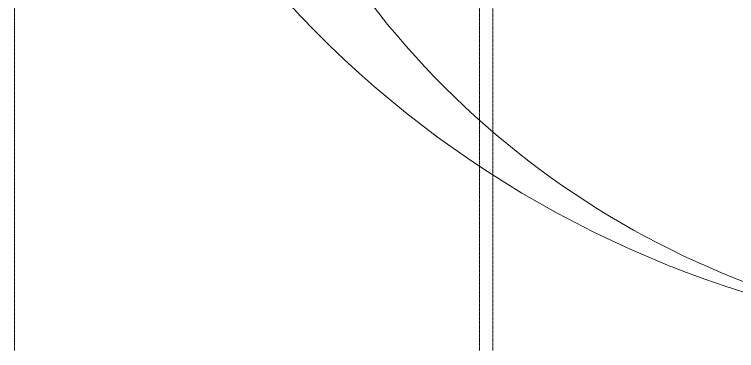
# Model space of a CAD drawing. Header units: inches. Extents: x 20426 to 36845, y -248 to 750.
# Drawn here: x 27335.1 to 27772.1, y -208.7 to -5.1 of the extents above; entities that cross this region are included whole.
import ezdxf

# ---------------------------------------------------------------- set-up
doc = ezdxf.new("R2010")
doc.units = ezdxf.units.IN
doc.header["$MEASUREMENT"] = 0
doc.linetypes.add('Grid Line 1_2_', pattern=[0.875, 0.5, -0.125, 0.125, -0.125])
doc.layers.add('G-ANNO-TEXT', color=231, linetype='Continuous', lineweight=9)
doc.layers.add('S-GRID', color=1, linetype='Continuous', lineweight=9)

msp = doc.modelspace()

# ---------------------------------------------------------------- linework, layer by layer
at = {"layer": 'G-ANNO-TEXT', "color": 145}
for centre, radius, start in [((27963.3916, 425.57425), 627.26601, 197.19941499), ((27963.3916, 318.49114), 520.1829, 209.7795484)]:
    msp.add_arc(centre, radius, start, 270, dxfattribs=at)
at = {"layer": 'S-GRID', "linetype": 'Grid Line 1_2_'}
for p, q in [((27335.0603, -208.66081), (27335.0603, 489.49301)), ((27335.0603, -208.66081), (27335.0603, 489.49301)), ((27616.5603, -208.66081), (27616.5603, 489.49301)), ((27624.5603, -208.66081), (27624.5603, 489.49301)), ((27624.5603, -208.66081), (27624.5603, 489.49301))]:
    msp.add_line(p, q, dxfattribs=at)

doc.saveas('drawing.dxf')
